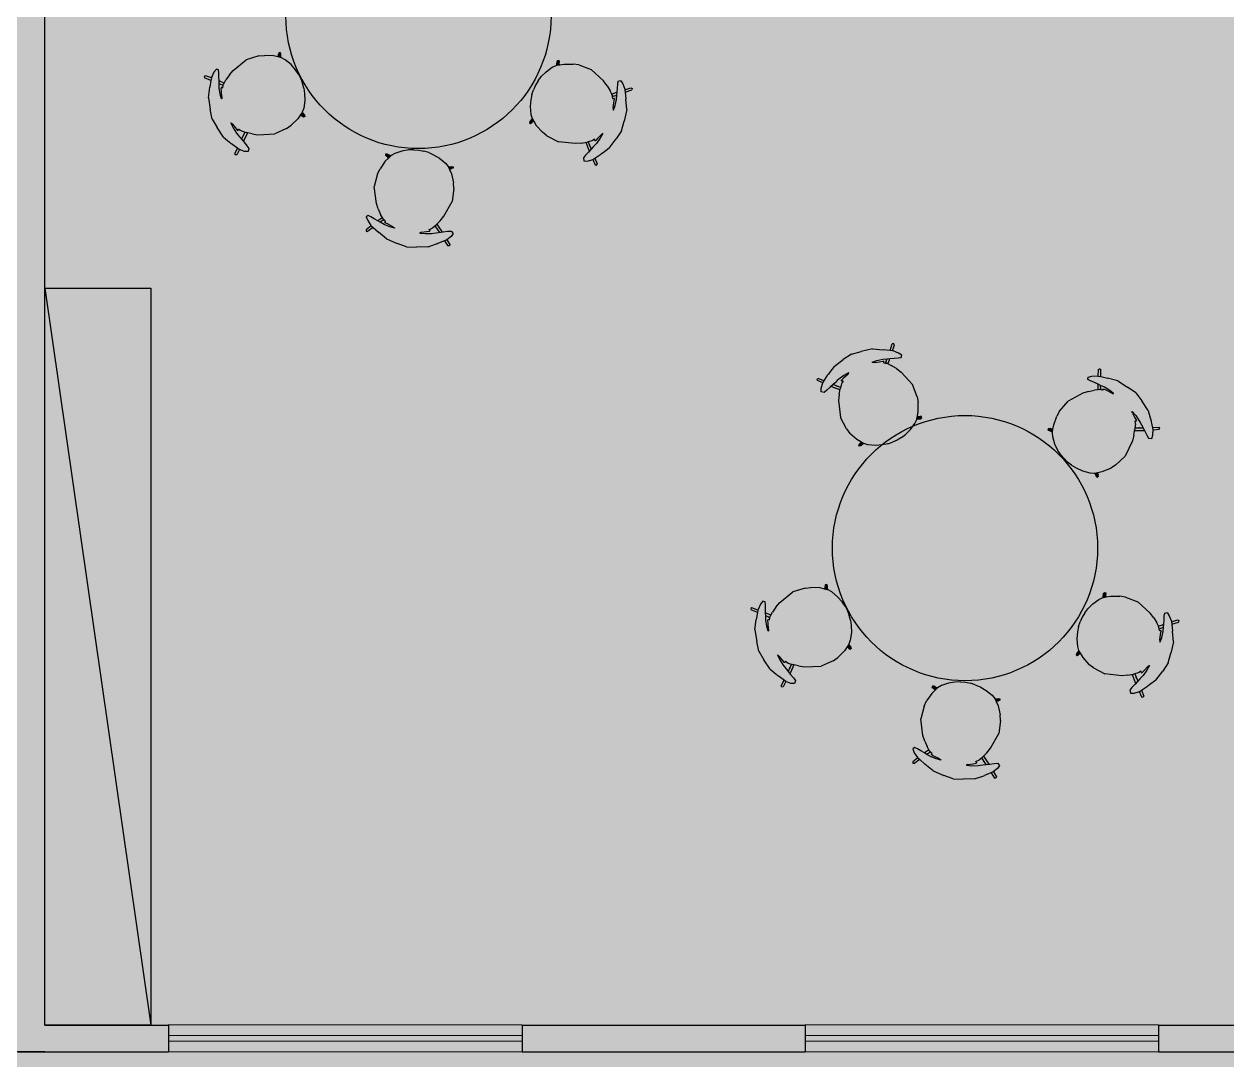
# Model space of a CAD drawing. Header units: centimetres. Extents: x 0 to 1099704, y -139216 to 99734.
# Drawn here: x 908188 to 908869, y 9872 to 10458 of the extents above; entities that cross this region are included whole.
import ezdxf

# ---------------------------------------------------------------- set-up
doc = ezdxf.new("R2010")
doc.units = ezdxf.units.CM
doc.header["$LTSCALE"] = 4
for name, color, linetype in [('0.2', 2, 'Continuous'), ('0.4', 4, 'Continuous'), ('0.6', 6, 'Continuous'), ('AIT-LAY-HTC', 254, 'Continuous'), ('AIT-LAY-MOB', 2, 'Continuous')]:
    doc.layers.add(name, color=color, linetype=linetype)

# ---------------------------------------------------------------- blocks, each defined once
blk = doc.blocks.new('A$C09BB7211')
at = {"layer": 'AIT-LAY-HTC'}
h = blk.add_hatch(color=251, dxfattribs=at)
edge = h.paths.add_edge_path()
edge.add_arc((0.25, 0.25), 0.25, 0, 360)
blk.add_circle((0.25, 0.25, 0), 0.25)
blk = doc.blocks.new('cadeira formiga')
at = {"layer": 'AIT-LAY-HTC'}
h = blk.add_hatch(color=7, dxfattribs=at)
h.set_gradient(color1=(255, 255, 255), color2=(237, 228, 202), rotation=45, tint=1, name='INVSPHERICAL')
h.paths.add_polyline_path([(0.1474, -0.2145), (0.179, -0.2231), (0.254, -0.2276), (0.3464, -0.1978), (0.3759, -0.1815), (0.4048, -0.1618), (0.4209, -0.1485), (0.4266, -0.1439), (0.4307, -0.1372), (0.4364, -0.128), (0.4387, -0.1274), (0.4429, -0.1316), (0.4464, -0.1282), (0.4519, -0.1093), (0.4615, -0.0792), (0.4655, -0.0698), (0.4673, -0.069), (0.4648, -0.0975), (0.4573, -0.132), (0.4491, -0.1556), (0.4438, -0.1711), (0.4362, -0.1931), (0.4276, -0.2154), (0.4232, -0.2319), (0.4336, -0.2405), (0.453, -0.2287), (0.4769, -0.2053), (0.4785, -0.2025), (0.4859, -0.1904), (0.5068, -0.1559), (0.5358, -0.1029), (0.5499, -0.0367), (0.5591, 0.0197), (0.5499, 0.0758), (0.5358, 0.1407), (0.514, 0.1793), (0.5087, 0.1888), (0.5068, 0.1921), (0.4769, 0.2388), (0.453, 0.2595), (0.4336, 0.2677), (0.4232, 0.2537), (0.4276, 0.2346), (0.4362, 0.2102), (0.4489, 0.1716), (0.4536, 0.1574), (0.4573, 0.1461), (0.4648, 0.1101), (0.4673, 0.0795), (0.4655, 0.0791), (0.4615, 0.0874), (0.4519, 0.116), (0.4464, 0.1331), (0.4429, 0.1351), (0.4387, 0.1292), (0.4364, 0.1292), (0.4315, 0.1366), (0.4266, 0.144), (0.4217, 0.1479), (0.4048, 0.1616), (0.3759, 0.1814), (0.3464, 0.1979), (0.254, 0.2286), (0.179, 0.2246), (0.1474, 0.2164), (0.0989, 0.1951), (0.0759, 0.1791), (0.0635, 0.1705), (0.0608, 0.1686), (0.0448, 0.1497), (0.0234, 0.1109), (0.0097, 0.0731), (0.0031, 0.0433), (0, 0.0143), (0, -0.0143), (0.0031, -0.0431), (0.0097, -0.0726), (0.0234, -0.1097), (0.0448, -0.1476), (0.0608, -0.1663), (0.0653, -0.1694), (0.0775, -0.1779), (0.0989, -0.1928)])
h = blk.add_hatch(color=7, dxfattribs=at)
h.set_gradient(color1=(255, 255, 255), color2=(214, 214, 214), tint=1, name='INVSPHERICAL')
h.paths.add_polyline_path([(0.4431, 0.1892), (0.4379, 0.2049), (0.4332, 0.2004), (0.3986, 0.1659), (0.4048, 0.1616), (0.4107, 0.1568)])
h.paths.add_polyline_path([(0.4761, 0.2394), (0.4769, 0.2388), (0.4839, 0.2278), (0.5101, 0.2523), (0.5088, 0.2602), (0.5008, 0.2616)])
h.paths.add_polyline_path([(0.4385, -0.1661), (0.4438, -0.1711), (0.4491, -0.1556), (0.4344, -0.1409), (0.4307, -0.1372), (0.4266, -0.1439), (0.4209, -0.1485), (0.4238, -0.1514)])
h.paths.add_polyline_path([(0.5061, -0.2272), (0.514, -0.2259), (0.5153, -0.218), (0.4859, -0.1904), (0.4785, -0.2025)])
h = blk.add_hatch(color=7, dxfattribs=at)
h.set_gradient(color1=(255, 255, 255), color2=(214, 214, 214), tint=1, name='INVSPHERICAL')
h.paths.add_polyline_path([(0.0733, 0.1819), (0.069, 0.1912), (0.0689, 0.1913), (0.0652, 0.1985), (0.0651, 0.1985), (0.0571, 0.1973), (0.0572, 0.1972), (0.0559, 0.1892), (0.0619, 0.1723), (0.0635, 0.1705), (0.0759, 0.1791)])
h = blk.add_hatch(color=7, dxfattribs=at)
h.set_gradient(color1=(255, 255, 255), color2=(214, 214, 214), tint=1, name='INVSPHERICAL')
h.paths.add_polyline_path([(0.0733, -0.1819), (0.0772, -0.1777), (0.0653, -0.1694), (0.0648, -0.1691), (0.0619, -0.1723), (0.0559, -0.1892), (0.0572, -0.1973), (0.0652, -0.1985), (0.0689, -0.1913), (0.069, -0.1912)])
for p, q in [((0.0989, 0.1951), (0.1474, 0.2164)), ((0.179, 0.2246), (0.1474, 0.2164)), ((0.179, 0.2246), (0.254, 0.2286)), ((0.3464, 0.1979), (0.254, 0.2286)), ((0.4232, 0.2537), (0.4336, 0.2677)), ((0.4276, 0.2346), (0.4232, 0.2537)), ((0.4362, 0.2102), (0.4276, 0.2346)), ((0.4336, 0.2677), (0.453, 0.2595)), ((0.4489, 0.1716), (0.4362, 0.2102)), ((0.453, 0.2595), (0.4769, 0.2388)), ((0.4761, 0.2394), (0.5008, 0.2616)), ((0.4769, 0.2388), (0.5068, 0.1921)), ((0.4839, 0.2278), (0.5101, 0.2523)), ((0.5008, 0.2616), (0.5087, 0.2602)), ((0.5087, 0.2602), (0.5088, 0.2602)), ((0.5088, 0.2602), (0.5101, 0.2524)), ((0.5101, 0.2524), (0.5101, 0.2523)), ((0.0234, 0.1109), (0.0448, 0.1497)), ((0.0448, 0.1497), (0.0608, 0.1686)), ((0.0559, 0.1892), (0.0572, 0.1972)), ((0.0619, 0.1723), (0.0559, 0.1892)), ((0.0571, 0.1973), (0.0651, 0.1985)), ((0.0572, 0.1972), (0.0571, 0.1973)), ((0.0608, 0.1686), (0.0635, 0.1705)), ((0.0635, 0.1705), (0.0619, 0.1723)), ((0.0635, 0.1705), (0.0759, 0.1791)), ((0.0651, 0.1985), (0.0652, 0.1985)), ((0.0652, 0.1985), (0.0689, 0.1913)), ((0.0689, 0.1913), (0.069, 0.1912)), ((0.0733, 0.1819), (0.069, 0.1912)), ((0.0733, 0.1819), (0.0724, 0.1828)), ((0.0759, 0.1791), (0.0733, 0.1819)), ((0.0759, 0.1791), (0.0989, 0.1951)), ((0.3759, 0.1814), (0.3464, 0.1979)), ((0.3759, 0.1814), (0.4048, 0.1616)), ((0.3986, 0.1659), (0.4332, 0.2004)), ((0.4217, 0.1479), (0.4048, 0.1616)), ((0.4107, 0.1568), (0.4431, 0.1892)), ((0.4209, 0.1879), (0.4238, 0.1908)), ((0.4266, 0.144), (0.4217, 0.1479)), ((0.4291, 0.1752), (0.4255, 0.1716)), ((0.4315, 0.1366), (0.4266, 0.144)), ((0.4332, 0.2004), (0.4379, 0.2049)), ((0.4536, 0.1574), (0.4489, 0.1716)), ((0.4573, 0.1461), (0.4536, 0.1574)), ((0.4648, 0.1101), (0.4573, 0.1461)), ((0.5087, 0.1888), (0.5068, 0.1921)), ((0.514, 0.1793), (0.5087, 0.1888)), ((0.5358, 0.1407), (0.514, 0.1793)), ((0.5358, 0.1407), (0.5499, 0.0758)), ((0.0031, 0.0433), (0.0097, 0.0731)), ((0.0097, 0.0731), (0.0234, 0.1109)), ((0.4364, 0.1292), (0.4315, 0.1366)), ((0.4387, 0.1292), (0.4364, 0.1292)), ((0.4429, 0.1351), (0.4387, 0.1292)), ((0.4429, 0.1351), (0.4464, 0.1331)), ((0.4519, 0.116), (0.4464, 0.1331)), ((0.4615, 0.0874), (0.4519, 0.116)), ((0.4615, 0.0874), (0.4655, 0.0791)), ((0.4673, 0.0795), (0.4648, 0.1101)), ((0.4655, 0.0791), (0.4673, 0.0795)), ((0.5591, 0.0197), (0.5499, 0.0758)), ((0.0031, 0.0433), (0, 0.0143)), ((0, -0.0143), (0, 0.0143)), ((0.5591, 0.0197), (0.5499, -0.0367)), ((0.0031, -0.0431), (0, -0.0143)), ((0.0031, -0.0431), (0.0097, -0.0726)), ((0.4673, -0.069), (0.4648, -0.0975)), ((0.4655, -0.0698), (0.4673, -0.069)), ((0.5358, -0.1029), (0.5499, -0.0367)), ((0.0097, -0.0726), (0.0234, -0.1097)), ((0.0234, -0.1097), (0.0448, -0.1476)), ((0.4307, -0.1372), (0.4266, -0.1439)), ((0.4364, -0.128), (0.4307, -0.1372)), ((0.4344, -0.1409), (0.4307, -0.1372)), ((0.4387, -0.1274), (0.4364, -0.128)), ((0.4429, -0.1316), (0.4387, -0.1274)), ((0.4429, -0.1316), (0.4464, -0.1282)), ((0.4519, -0.1093), (0.4464, -0.1282)), ((0.4573, -0.132), (0.4491, -0.1556)), ((0.4615, -0.0792), (0.4519, -0.1093)), ((0.4648, -0.0975), (0.4573, -0.132)), ((0.4615, -0.0792), (0.4655, -0.0698)), ((0.5358, -0.1029), (0.5068, -0.1559)), ((0.0448, -0.1476), (0.0608, -0.1663)), ((0.0619, -0.1723), (0.0559, -0.1892)), ((0.0559, -0.1892), (0.0572, -0.1972)), ((0.0572, -0.1972), (0.0571, -0.1973)), ((0.0571, -0.1973), (0.0651, -0.1985)), ((0.0608, -0.1663), (0.0653, -0.1694)), ((0.0648, -0.1691), (0.0619, -0.1723)), ((0.0651, -0.1985), (0.0652, -0.1985)), ((0.0652, -0.1985), (0.0689, -0.1913)), ((0.0653, -0.1694), (0.0775, -0.1779)), ((0.0689, -0.1913), (0.069, -0.1912)), ((0.0733, -0.1819), (0.069, -0.1912)), ((0.0733, -0.1819), (0.0724, -0.1828)), ((0.0772, -0.1777), (0.0733, -0.1819)), ((0.0775, -0.1779), (0.0989, -0.1928)), ((0.0989, -0.1928), (0.1474, -0.2145)), ((0.3464, -0.1978), (0.254, -0.2276)), ((0.3759, -0.1815), (0.3464, -0.1978)), ((0.3759, -0.1815), (0.4048, -0.1618)), ((0.4209, -0.1485), (0.4048, -0.1618)), ((0.4266, -0.1439), (0.4209, -0.1485)), ((0.4209, -0.1485), (0.4238, -0.1514)), ((0.4238, -0.1514), (0.4385, -0.1661)), ((0.4362, -0.1931), (0.4276, -0.2154)), ((0.4344, -0.1409), (0.449, -0.1555)), ((0.4438, -0.1711), (0.4362, -0.1931)), ((0.4385, -0.1661), (0.4438, -0.1711)), ((0.4491, -0.1556), (0.4438, -0.1711)), ((0.449, -0.1555), (0.4491, -0.1556)), ((0.453, -0.2287), (0.4769, -0.2053)), ((0.4769, -0.2053), (0.4785, -0.2025)), ((0.4785, -0.2025), (0.4859, -0.1904)), ((0.4785, -0.2025), (0.5061, -0.2272)), ((0.4859, -0.1904), (0.5068, -0.1559)), ((0.4859, -0.1904), (0.5153, -0.218)), ((0.179, -0.2231), (0.1474, -0.2145)), ((0.179, -0.2231), (0.254, -0.2276)), ((0.4276, -0.2154), (0.4232, -0.2319)), ((0.4232, -0.2319), (0.4336, -0.2405)), ((0.4336, -0.2405), (0.453, -0.2287)), ((0.5061, -0.2272), (0.5139, -0.2259)), ((0.5139, -0.2259), (0.514, -0.2259)), ((0.514, -0.2259), (0.5153, -0.2181)), ((0.5153, -0.2181), (0.5153, -0.218))]:
    blk.add_line(p, q)

msp = doc.modelspace()

# ---------------------------------------------------------------- hatches: boundary and pattern name
at = {"layer": '0.2', "true_color": 0x000000}
h = msp.add_hatch(color=18, dxfattribs=at)
h.dxf.hatch_style = 1
h.paths.add_polyline_path([(908915.235, 10792.013), (909057.735, 10792.013), (909057.735, 10807.013), (908900.235, 10807.013), (908750.235, 10807.013), (908750.235, 10792.013), (908900.235, 10792.013), (908900.235, 9892.013), (908830.235, 9892.013), (908830.235, 9877.013), (908915.235, 9877.013), (908977.735, 9877.013), (908977.735, 9892.013), (908915.235, 9892.013)])
h.paths.add_polyline_path([(908200.235, 10308.853), (908200.235, 10792.013), (908350.235, 10792.013), (908350.235, 10807.013), (908185.235, 10807.013), (908085.235, 10807.013), (908085.235, 10792.013), (908185.235, 10792.013), (908185.235, 9892.264), (908090.235, 9892.264), (908090.235, 9877.264), (908200.235, 9877.264), (908270.235, 9877.013), (908270.235, 9892.013), (908200.235, 9892.013)])
h.paths.add_polyline_path([(907850.235, 9892.264), (907700.235, 9892.264), (907700.235, 9877.264), (907850.235, 9877.264)])
h.paths.add_polyline_path([(907460.235, 9892.264), (907310.235, 9892.264), (907310.235, 9877.264), (907460.235, 9877.264)])
h.paths.add_polyline_path([(907785.235, 10807.013), (907485.235, 10807.013), (907485.235, 10792.013), (907785.235, 10792.013)])
h = msp.add_hatch(color=18, dxfattribs=at)
h.dxf.hatch_style = 1
h.paths.add_polyline_path([(909357.735, 10807.013), (909257.735, 10807.013), (909257.735, 10792.013), (909357.735, 10792.013)])
h.paths.add_polyline_path([(909387.727, 9892.013), (909227.735, 9892.013), (909227.735, 9877.013), (909387.727, 9877.013)])
h.paths.add_polyline_path([(908630.235, 9892.013), (908470.235, 9892.013), (908470.235, 9877.013), (908630.235, 9877.013)])
at = {"layer": '0.4', "true_color": 0xf8f3ec}
h = msp.add_hatch(color=7, dxfattribs=at)
h.dxf.hatch_style = 1
h.paths.add_polyline_path([(917643.755, 6257.497), (917643.755, 15479.046), (896254.948, 15479.046), (896254.948, 6257.497)])

# ---------------------------------------------------------------- linework, layer by layer
at = {"layer": '0.2'}
for p, q in [((908200.235, 10308.853), (908260.235, 9892.013)), ((908470.235, 9892.013), (908270.235, 9892.264)), ((908470.235, 9886.013), (908270.235, 9886.264)), ((908830.235, 9892.013), (908630.235, 9892.264)), ((908830.235, 9886.013), (908630.235, 9886.264)), ((908270.235, 9883.264), (908470.235, 9883.013)), ((908630.235, 9883.264), (908830.235, 9883.013)), ((908270.235, 9877.264), (908470.235, 9877.013)), ((908630.235, 9877.264), (908830.235, 9877.013))]:
    msp.add_line(p, q, dxfattribs=at)
msp.add_lwpolyline([(908200.235, 9892.013), (908200.235, 10308.853), (908260.235, 10308.853), (908260.235, 9892.013)], close=True, dxfattribs=at)
at = {"layer": '0.6'}
for p, q in [((908270.235, 9892.013), (908270.235, 9877.013)), ((908470.235, 9892.013), (908470.235, 9877.013)), ((908630.235, 9892.013), (908630.235, 9877.013)), ((908830.235, 9892.013), (908830.235, 9877.013))]:
    msp.add_line(p, q, dxfattribs=at)
for points in [[(908200.235, 9892.013), (908200.235, 10792.013)], [(908830.235, 9892.013), (908900.235, 9892.013), (908900.235, 10792.013), (908750.235, 10792.013)], [(908200.235, 9892.013), (908270.235, 9892.013)], [(908470.235, 9892.013), (908630.235, 9892.013)], [(908090.235, 9877.264), (908200.235, 9877.264)], [(908185.235, 9877.264), (908185.235, 9877.013), (908270.235, 9877.013)], [(908470.235, 9877.013), (908630.235, 9877.013)], [(908830.235, 9877.013), (908915.235, 9877.013)]]:
    msp.add_lwpolyline(points, dxfattribs=at)

# ---------------------------------------------------------------- block references
at = {"layer": 'AIT-LAY-MOB', "xscale": 299.9999999999922, "yscale": 299.9999999999922, "zscale": 299.9999999999922}
for p in [(908336.544, 10387.761), (908645.707, 10086.85)]:
    msp.add_blockref('A$C09BB7211', p, dxfattribs=at)
at = {"layer": 'AIT-LAY-MOB', "ltscale": 3}
for p, xscale, yscale, zscale, rotation in [((908345.506, 10426.017), 98.30781786159399, 98.30781786159399, 98.30781786159399, 201.0221909319808), ((908477.241, 10422.38), -98.30781786159397, 98.30781786159396, 98.30781786159399, 155.5994417422017), ((908413.243, 10386.628), 98.30781786159396, 98.30781786159396, 98.30781786159396, 259.229875372842), ((908680.981, 10222.341), 98.30781786159399, 98.30781786159399, 98.30781786159399, 114.4005770981771), ((908777.753, 10211.478), -98.30781786159397, 98.30781786159399, 98.30781786159399, 225.9954382708892), ((908654.669, 10125.106), 98.30781786159399, 98.30781786159399, 98.30781786159399, 201.0221909319808), ((908786.404, 10121.47), -98.30781786159397, 98.30781786159396, 98.30781786159399, 155.5994417422017), ((908722.406, 10085.717), 98.30781786159396, 98.30781786159396, 98.30781786159396, 259.229875372842)]:
    msp.add_blockref('cadeira formiga', p, dxfattribs=dict(at, xscale=xscale, yscale=yscale, zscale=zscale, rotation=rotation))

doc.saveas('drawing.dxf')
